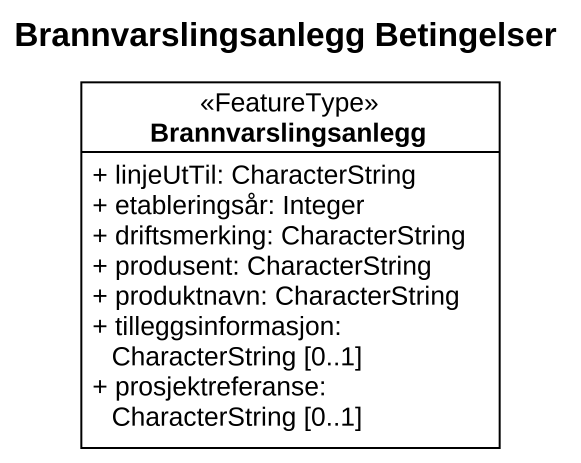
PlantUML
@startuml
title Brannvarslingsanlegg Betingelser
hide circle
hide empty members
skinparam classAttributeIconSize 0
class Brannvarslingsanlegg <<FeatureType>> {
  + linjeUtTil: CharacterString
  + etableringsår: Integer
  + driftsmerking: CharacterString
  + produsent: CharacterString
  + produktnavn: CharacterString
  + tilleggsinformasjon: CharacterString [0..1]
  + prosjektreferanse: CharacterString [0..1]
}
@enduml
